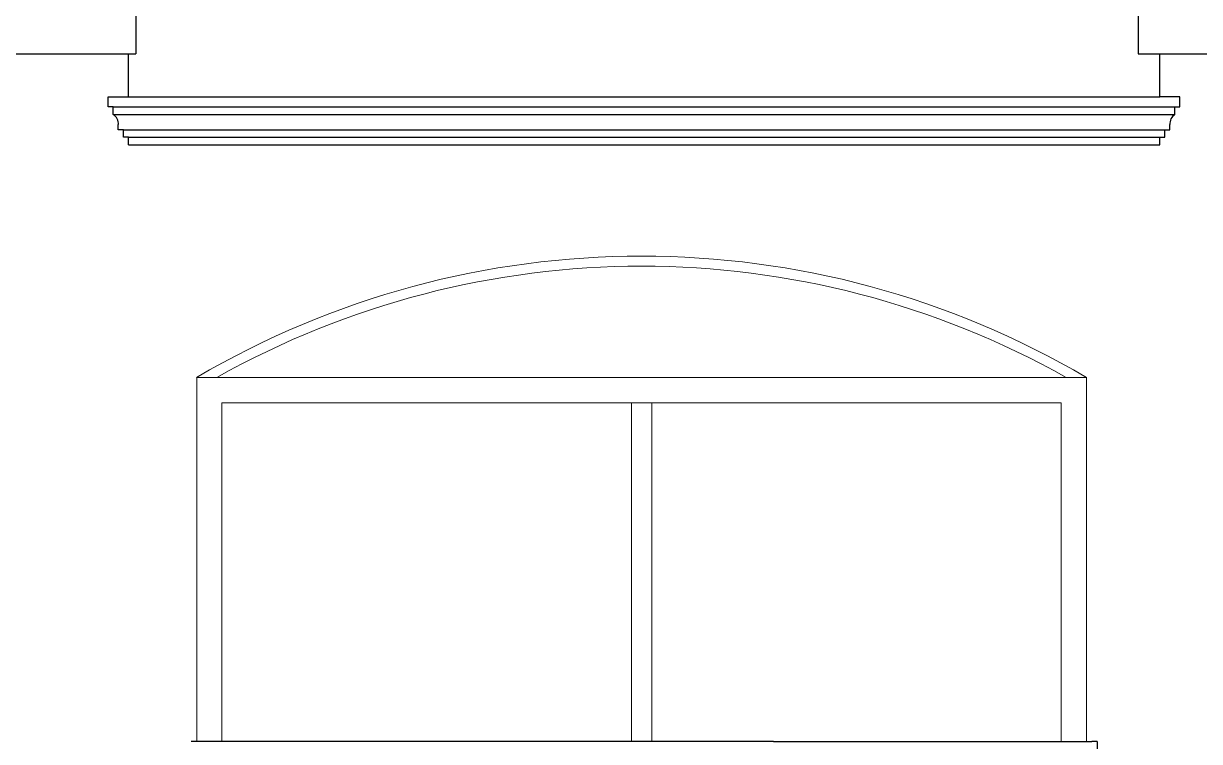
# Model space of a CAD drawing. Header units: inches. Extents: x 1397 to 20304, y -27267 to -746.
# Drawn here: x 14075.9 to 14192.2, y -23949.8 to -23878.8 of the extents above; entities that cross this region are included whole.
import ezdxf

# ---------------------------------------------------------------- set-up
doc = ezdxf.new("R2010")
doc.units = ezdxf.units.IN
doc.header["$LTSCALE"] = 17
doc.header["$MEASUREMENT"] = 0
doc.layers.add('25 BOT BAR', color=12, linetype='Continuous', lineweight=25)
doc.layers.add('WINDOW FRAME', color=161, linetype='Continuous', lineweight=20)

# ---------------------------------------------------------------- blocks, each defined once
blk = doc.blocks.new('A$Cfb786f0c')
for p, q in [((21.69, 24), (6.19, 24)), ((23.54, 24), (21.69, 24)), ((25.85, 24), (23.54, 24)), ((26.78, 24), (25.85, 24)), ((57.31, 24), (26.78, 24)), ((58.23, 24), (57.31, 24)), ((60.54, 24), (58.23, 24)), ((62.86, 24), (60.54, 24)), ((63.78, 24), (62.86, 24)), ((63.78, 24), (94.31, 24)), ((94.31, 24), (95.24, 24)), ((95.78, 24), (95.24, 24)), ((95.78, 24), (95.78, 22.61))]:
    blk.add_line(p, q)

msp = doc.modelspace()

# ---------------------------------------------------------------- linework, layer by layer
at = {"layer": '25 BOT BAR'}
for p, q in [((14086.97, -23868.13), (14086.97, -23881.76)), ((14186.1, -23876.76), (14186.1, -23881.76)), ((13841.23, -23881.76), (14086.97, -23881.76)), ((14065.92, -23881.76), (14086.97, -23881.76)), ((14086.23, -23886.01), (14086.23, -23881.76)), ((14186.1, -23881.76), (14264.23, -23881.76)), ((14188.23, -23886.01), (14188.23, -23881.76)), ((14084.23, -23887.01), (14084.23, -23886.01)), ((14084.23, -23886.01), (14086.23, -23886.01)), ((14086.23, -23886.01), (14188.23, -23886.01)), ((14190.23, -23886.01), (14188.23, -23886.01)), ((14190.23, -23887.01), (14190.23, -23886.01)), ((14084.73, -23887.01), (14084.23, -23887.01)), ((14084.73, -23887.01), (14189.73, -23887.01)), ((14084.73, -23887.76), (14084.73, -23887.01)), ((14189.73, -23887.76), (14189.73, -23887.01)), ((14189.73, -23887.01), (14190.23, -23887.01)), ((14084.73, -23887.76), (14189.73, -23887.76)), ((14085.23, -23889.26), (14085.23, -23888.76)), ((14085.73, -23889.26), (14085.23, -23889.26)), ((14085.73, -23889.26), (14188.73, -23889.26)), ((14085.73, -23890.01), (14085.73, -23889.26)), ((14188.73, -23890.01), (14188.73, -23889.26)), ((14188.73, -23889.26), (14189.23, -23889.26)), ((14189.23, -23889.26), (14189.23, -23888.76)), ((14086.23, -23890.01), (14085.73, -23890.01)), ((14086.23, -23890.01), (14188.23, -23890.01)), ((14086.23, -23890.76), (14086.23, -23890.01)), ((14086.23, -23890.76), (14188.23, -23890.76)), ((14188.23, -23890.76), (14188.23, -23890.01)), ((14188.23, -23890.01), (14188.73, -23890.01))]:
    msp.add_line(p, q, dxfattribs=at)
for centre, start, end in [((14084.19, -23888.66), 354.5056, 58.6245), ((14190.28, -23888.66), 121.3755, 185.4944)]:
    msp.add_arc(centre, 1.05, start, end, dxfattribs=at)
at = {"layer": 'WINDOW FRAME'}
for p, q in [((14092.98, -23913.76), (14180.98, -23913.76)), ((14092.98, -23913.76), (14092.98, -23949.76)), ((14180.98, -23949.76), (14180.98, -23913.76)), ((14095.48, -23916.26), (14178.48, -23916.26)), ((14095.48, -23916.26), (14095.48, -23949.76)), ((14135.98, -23916.26), (14135.98, -23949.76)), ((14137.98, -23916.26), (14137.98, -23949.76)), ((14178.48, -23949.76), (14178.48, -23916.26))]:
    msp.add_line(p, q, dxfattribs=at)
for radius, start, end in [(86.67, 59.4898, 120.5102), (85.67, 60.6446, 119.3554)]:
    msp.add_arc((14136.98, -23988.43), radius, start, end, dxfattribs=at)

# ---------------------------------------------------------------- block references
at = {"layer": '25 BOT BAR'}
msp.add_blockref('A$Cfb786f0c', (14086.26, -23973.76), dxfattribs=at)

doc.saveas('drawing.dxf')
